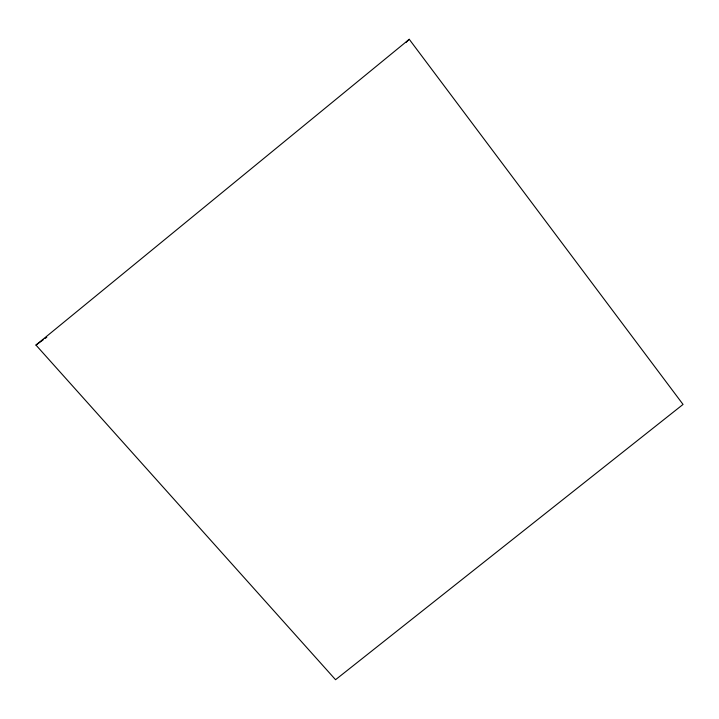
<?xml version="1.0" encoding="UTF-8"?>
<svg xmlns="http://www.w3.org/2000/svg" width="719" height="719" viewBox="0 0 719 719"><rect width="100%" height="100%" fill="white"/><g stroke="black" fill="none" stroke-linecap="round" stroke-linejoin="round"><path stroke-width="1.08" d="M406.046 42.421L409.246 39.293L683.05 404.429L335.548 679.707L35.95 345.057L43.176 339.853M35.95 345.066L409.255 39.293M44.982 338.55L46.789 337.247"/></g></svg>
